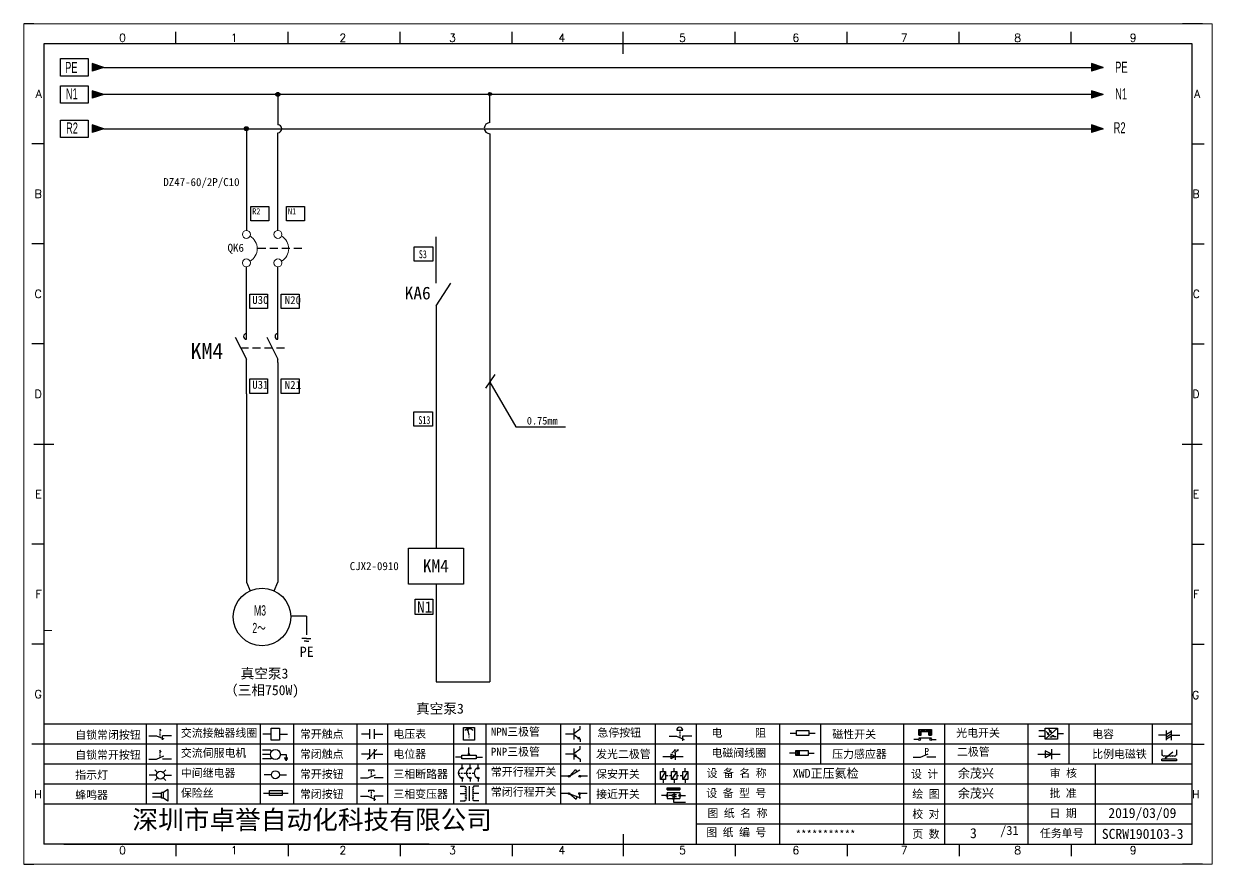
# Model space of a CAD drawing. Header units: millimetres. Extents: x -300 to 54435, y -106 to 60527.
# Drawn here: x 837.3 to 1134.3, y 1904.7 to 2114.7 of the extents above; entities that cross this region are included whole.
import ezdxf
from ezdxf.enums import TextEntityAlignment as Align

# ---------------------------------------------------------------- set-up
doc = ezdxf.new("R2010")
doc.units = ezdxf.units.MM
doc.linetypes.add('ACISOWELD', pattern=[3, 2, -1])
for name, color, linetype in [('AE_BOR', 1, 'Continuous'), ('MISC', 2, 'Continuous'), ('SYMS', 7, 'Continuous')]:
    doc.layers.add(name, color=color, linetype=linetype)
doc.styles.get("Standard").update_dxf_attribs({"font": ''})
doc.styles.add('WD', font='romans.shx', dxfattribs={"width": 0.8, "bigfont": 'gbcbig.shx'})
doc.styles.add('样式 0', font='')
doc.styles.add('样式 2', font='')
doc.styles.add('样式 8', font='arial.ttf', dxfattribs={"width": 0.6, "height": 2.5})
doc.styles.add('汉字', font='')
doc.styles.get('Standard').set_extended_font_data('SimSun')
doc.styles.get('样式 0').set_extended_font_data('KaiTi_GB2312')
doc.styles.get('样式 2').set_extended_font_data('NSimSun')
doc.styles.get('汉字').set_extended_font_data('新宋体')

# ---------------------------------------------------------------- blocks, each defined once
blk = doc.blocks.new('WDDOT')
blk.add_hatch(color=256).paths.add_polyline_path([(0.5, 0, 1), (-0.5, 0, 1)])
blk.add_circle((0, 0), 0.5)
blk = doc.blocks.new('磁性开关')
at = {"linetype": 'ByBlock'}
h = blk.add_hatch(dxfattribs=at)
h.set_pattern_fill('ANSI31', color=256, scale=0.1, style=0)
h.paths.add_polyline_path([(-1910.88, -776.69), (-1910.88, -775.29), (-1907.69, -775.29), (-1907.69, -776.69), (-1908.31, -776.69), (-1908.31, -775.79), (-1910.25, -775.79), (-1910.25, -776.69)])
for p, q in [((-1910.91, -777.81), (-1912.09, -777.81)), ((-1910.88, -776.69), (-1910.88, -775.29)), ((-1910.88, -775.29), (-1907.69, -775.29)), ((-1910.88, -776.69), (-1910.25, -776.69)), ((-1910.88, -777.39), (-1907.69, -777.39)), ((-1910.25, -776.69), (-1910.25, -775.79)), ((-1910.25, -775.79), (-1908.31, -775.79)), ((-1908.31, -776.69), (-1908.31, -775.79)), ((-1908.31, -776.69), (-1907.69, -776.69)), ((-1907.69, -775.29), (-1907.69, -776.69)), ((-1907.66, -777.81), (-1906.48, -777.81))]:
    blk.add_line(p, q, dxfattribs=at)
for centre in [(-1910.68, -777.81), (-1907.88, -777.81)]:
    blk.add_circle(centre, 0.225, dxfattribs=at)
blk = doc.blocks.new('*U4')
at = {"linetype": 'ByBlock'}
for p, q in [((-1909.23, -780.45), (-1909.23, -780.67)), ((-1909.23, -780.45), (-1908.92, -780.84)), ((-1909.23, -780.84), (-1909.23, -781.05)), ((-1911.92, -782.07), (-1910.06, -782.07)), ((-1910.06, -782.07), (-1908.18, -782.88)), ((-1909.23, -781.23), (-1909.23, -781.44)), ((-1909.23, -781.61), (-1909.23, -781.83)), ((-1909.23, -782), (-1909.23, -782.21)), ((-1909.23, -782.38), (-1909.23, -782.43)), ((-1908.52, -783.07), (-1908.52, -782.07)), ((-1906.25, -782.07), (-1908.52, -782.07))]:
    blk.add_line(p, q, dxfattribs=at)
blk = doc.blocks.new('*U6')
at = {"linetype": 'ByBlock'}
for p, q in [((-1911.92, -792.89), (-1910.06, -792.89)), ((-1910.06, -792.89), (-1908.18, -792.08)), ((-1908.88, -791.17), (-1909.23, -790.71)), ((-1909.23, -790.71), (-1909.23, -790.92)), ((-1909.23, -791.09), (-1909.23, -791.31)), ((-1909.23, -791.48), (-1909.23, -791.69)), ((-1909.23, -791.86), (-1909.23, -792.08)), ((-1909.23, -792.25), (-1909.23, -792.47)), ((-1906.25, -792.89), (-1908.52, -792.89))]:
    blk.add_line(p, q, dxfattribs=at)
blk = doc.blocks.new('蜂鸣器')
at = {"linetype": 'ByBlock'}
for p, q in [((-1907.17, -795.53), (-1908.25, -796.26)), ((-1907.17, -795.53), (-1907.17, -798.41)), ((-1908.8, -796.48), (-1911.01, -796.48)), ((-1908.8, -797.46), (-1911.01, -797.46)), ((-1908.25, -796.26), (-1908.8, -796.26)), ((-1908.8, -797.68), (-1908.8, -796.26)), ((-1908.25, -797.68), (-1908.8, -797.68)), ((-1908.25, -797.68), (-1908.25, -796.26)), ((-1907.17, -798.41), (-1908.25, -797.68))]:
    blk.add_line(p, q, dxfattribs=at)
blk = doc.blocks.new('指示灯')
at = {"linetype": 'ByBlock'}
for p, q in [((-1854.25, -776.92), (-1856.06, -776.92)), ((-1854.62, -775.59), (-1853.97, -776.23)), ((-1854.62, -778.25), (-1853.97, -777.61)), ((-1851.9, -775.59), (-1852.54, -776.23)), ((-1851.9, -778.25), (-1852.54, -777.61)), ((-1852.26, -776.92), (-1850.45, -776.92))]:
    blk.add_line(p, q, dxfattribs=at)
blk.add_circle((-1853.26, -776.92), 0.992, dxfattribs=at)
blk = doc.blocks.new('光电开关')
at = {"linetype": 'ByBlock'}
h = blk.add_hatch(dxfattribs=at)
h.set_pattern_fill('ANSI31', color=256, scale=0.01, style=0)
h.set_pattern_definition([(45, (0.172267, 0), (-0.0224506403, 0.0224506403), [])])
h.paths.add_polyline_path([(-1882.44, -776.34), (-1882.5, -775.91), (-1882.68, -776.07)])
h.paths.add_polyline_path([(-1882.86, -776.23), (-1882.44, -776.34), (-1882.68, -776.07)])
h.paths.add_polyline_path([(-1883.05, -776.88), (-1883.11, -776.45), (-1883.29, -776.61)])
h.paths.add_polyline_path([(-1883.47, -776.77), (-1883.05, -776.88), (-1883.29, -776.61)])
for p, q in [((-1884.01, -775.96), (-1885.56, -775.96)), ((-1884.01, -777.39), (-1885.56, -777.39)), ((-1880.91, -775.3), (-1884.01, -778.05)), ((-1883.75, -776.09), (-1883.05, -776.88)), ((-1883.11, -776.45), (-1883.47, -776.77)), ((-1883.05, -776.88), (-1883.47, -776.77)), ((-1883.14, -775.55), (-1882.44, -776.34)), ((-1883.05, -776.88), (-1883.11, -776.45)), ((-1882.5, -775.91), (-1882.86, -776.23)), ((-1882.44, -776.34), (-1882.86, -776.23)), ((-1882.78, -777.47), (-1882.23, -777.47)), ((-1882.44, -776.34), (-1882.5, -775.91)), ((-1882.23, -777.47), (-1882.23, -777.14)), ((-1882.23, -777.14), (-1881.78, -777.14)), ((-1881.78, -777.47), (-1881.78, -777.14)), ((-1881.23, -777.47), (-1881.78, -777.47)), ((-1879.37, -776.67), (-1880.91, -776.67))]:
    blk.add_line(p, q, dxfattribs=at)
blk.add_lwpolyline([(-1884.01, -775.3), (-1880.91, -775.3), (-1880.91, -778.05), (-1884.01, -778.05)], close=True, dxfattribs=at)
blk = doc.blocks.new('交流接触器线圈')
at = {"linetype": 'ByBlock'}
for p, q in [((-1880.82, -781.77), (-1882.87, -781.77)), ((-1878.72, -781.77), (-1876.67, -781.77))]:
    blk.add_line(p, q, dxfattribs=at)
blk.add_lwpolyline([(-1880.82, -780.28), (-1878.72, -780.28), (-1878.72, -783.26), (-1880.82, -783.26)], close=True, dxfattribs=at)
blk = doc.blocks.new('交流伺服电机')
at = {"linetype": 'ByBlock'}
for p, q in [((-1880.97, -785.75), (-1882.94, -785.75)), ((-1880.97, -786.85), (-1882.94, -786.85)), ((-1880.97, -785.75), (-1880.65, -786.03)), ((-1878.49, -786.85), (-1877.07, -786.85)), ((-1877.07, -786.85), (-1877.07, -787.72)), ((-1880.97, -787.94), (-1882.94, -787.94)), ((-1880.97, -787.94), (-1880.65, -787.67)), ((-1877.54, -787.72), (-1876.59, -787.72)), ((-1877.38, -788.01), (-1876.75, -788.01)), ((-1877.23, -788.29), (-1876.9, -788.29))]:
    blk.add_line(p, q, dxfattribs=at)
blk.add_circle((-1879.73, -786.85), 1.24, dxfattribs=at)
blk = doc.blocks.new('中间继电器')
at = {"linetype": 'ByBlock'}
for p, q in [((-1880.72, -791.92), (-1882.54, -791.92)), ((-1878.74, -791.92), (-1876.92, -791.92))]:
    blk.add_line(p, q, dxfattribs=at)
blk.add_circle((-1879.73, -791.92), 0.992, dxfattribs=at)
blk = doc.blocks.new('保险丝')
at = {"linetype": 'ByBlock'}
blk.add_line((-1882.72, -796.49), (-1876.55, -796.49), dxfattribs=at)
blk.add_lwpolyline([(-1881.2, -795.86), (-1878.06, -795.86), (-1878.06, -797.12), (-1881.2, -797.12)], close=True, dxfattribs=at)
blk = doc.blocks.new('常开按钮')
at = {"linetype": 'ByBlock'}
for p, q in [((-1910.06, -787.73), (-1908.18, -786.93)), ((-1909.9, -785.68), (-1908.56, -785.68)), ((-1909.9, -785.68), (-1909.9, -786.07)), ((-1909.23, -785.68), (-1909.23, -785.89)), ((-1909.23, -786.06), (-1909.23, -786.28)), ((-1909.23, -786.45), (-1909.23, -786.67)), ((-1909.23, -786.84), (-1909.23, -787.05)), ((-1908.56, -785.68), (-1908.56, -786.07)), ((-1911.92, -787.73), (-1910.06, -787.73)), ((-1909.23, -787.22), (-1909.23, -787.38)), ((-1906.25, -787.73), (-1908.52, -787.73))]:
    blk.add_line(p, q, dxfattribs=at)
blk = doc.blocks.new('常开触点')
at = {"linetype": 'ByBlock'}
for p, q in [((-1853.82, -782.99), (-1853.82, -780.56)), ((-1852.6, -782.99), (-1852.6, -780.56)), ((-1853.82, -781.77), (-1855.88, -781.77)), ((-1852.6, -781.77), (-1850.55, -781.77))]:
    blk.add_line(p, q, dxfattribs=at)
blk = doc.blocks.new('常闭触点')
at = {"linetype": 'ByBlock'}
for p, q in [((-1853.82, -786.77), (-1855.88, -786.77)), ((-1852.01, -785.66), (-1854.43, -788.1)), ((-1853.82, -787.99), (-1853.82, -785.56)), ((-1852.6, -787.99), (-1852.6, -785.56)), ((-1852.6, -786.77), (-1850.55, -786.77))]:
    blk.add_line(p, q, dxfattribs=at)
blk = doc.blocks.new('常闭按钮')
at = {"linetype": 'ByBlock'}
for p, q in [((-1856.13, -792.28), (-1854.28, -792.28)), ((-1854.28, -792.28), (-1852.4, -793.09)), ((-1854.11, -790.83), (-1852.77, -790.83)), ((-1854.11, -790.83), (-1854.11, -791.22)), ((-1853.44, -790.83), (-1853.44, -791.04)), ((-1853.44, -791.21), (-1853.44, -791.43)), ((-1853.44, -791.6), (-1853.44, -791.82)), ((-1853.44, -791.99), (-1853.44, -792.2)), ((-1853.44, -792.37), (-1853.44, -792.53)), ((-1852.77, -790.83), (-1852.77, -791.22)), ((-1850.47, -792.28), (-1852.73, -792.28)), ((-1852.73, -792.28), (-1852.73, -793.43))]:
    blk.add_line(p, q, dxfattribs=at)
blk = doc.blocks.new('电磁阀线圈')
at = {"linetype": 'ByBlock'}
for p, q in [((-1854.61, -795.92), (-1853.75, -797.16)), ((-1853.75, -795.92), (-1854.61, -797.16)), ((-1853.75, -795.92), (-1853.75, -797.16)), ((-1854.61, -796.54), (-1856.17, -796.54)), ((-1851.53, -796.54), (-1849.97, -796.54))]:
    blk.add_line(p, q, dxfattribs=at)
blk.add_lwpolyline([(-1854.61, -795.92), (-1851.53, -795.92), (-1851.53, -797.16), (-1854.61, -797.16)], close=True, dxfattribs=at)
blk = doc.blocks.new('电压表')
at = {"linetype": 'ByBlock'}
for p, q in [((-1814.84, -780.75), (-1814.91, -781.13)), ((-1814.6, -781.05), (-1814.91, -781.13)), ((-1814.84, -780.75), (-1814.46, -782.26)), ((-1814.84, -780.75), (-1814.6, -781.05))]:
    blk.add_line(p, q, dxfattribs=at)
blk.add_lwpolyline([(-1815.84, -780.34), (-1813.07, -780.34), (-1813.07, -783.49), (-1815.84, -783.49)], close=True, dxfattribs=at)
blk.add_arc((-1814.46, -782.26), 1.56, 46.8313, 133.1687, dxfattribs=at)
at = {"linetype": 'ByBlock', "insert": (-1814.7, -782.39), "char_height": 0.75, "width": 0.6768, "attachment_point": 1}
blk.add_mtext('V', dxfattribs=at)
blk = doc.blocks.new('电位器')
at = {"linetype": 'ByBlock'}
for p, q in [((-1814.45, -787.3), (-1814.62, -786.96)), ((-1814.62, -786.96), (-1814.27, -786.96)), ((-1814.45, -787.3), (-1814.45, -785.39)), ((-1814.45, -787.3), (-1814.27, -786.96)), ((-1816.21, -787.75), (-1817.79, -787.75)), ((-1812.68, -787.75), (-1811.1, -787.75))]:
    blk.add_line(p, q, dxfattribs=at)
blk.add_lwpolyline([(-1816.21, -787.3), (-1812.68, -787.3), (-1812.68, -788.2), (-1816.21, -788.2)], close=True, dxfattribs=at)
blk = doc.blocks.new('三相断路器')
at = {"linetype": 'ByBlock'}
for p, q in [((-1816.17, -790.33), (-1816.17, -789.7)), ((-1814.17, -790.33), (-1814.17, -789.7)), ((-1812.18, -790.33), (-1812.18, -789.7)), ((-1817.14, -791.74), (-1816.72, -791.74)), ((-1816.45, -791.74), (-1816.03, -791.74)), ((-1815.76, -791.74), (-1815.34, -791.74)), ((-1815.07, -791.74), (-1814.65, -791.74)), ((-1814.38, -791.74), (-1813.96, -791.74)), ((-1813.69, -791.74), (-1813.27, -791.74)), ((-1816.17, -793.19), (-1816.17, -793.83)), ((-1814.17, -793.19), (-1814.17, -793.83)), ((-1812.18, -793.19), (-1812.18, -793.83))]:
    blk.add_line(p, q, dxfattribs=at)
for centre in [(-1816.17, -790.55), (-1816.17, -792.98), (-1814.17, -790.55), (-1814.17, -792.98), (-1812.18, -790.55), (-1812.18, -792.98)]:
    blk.add_circle(centre, 0.219, dxfattribs=at)
for centre in [(-1815.81, -791.74), (-1813.82, -791.74), (-1811.83, -791.74)]:
    blk.add_arc(centre, 1.32, 115.5791, 244.4209, dxfattribs=at)
blk = doc.blocks.new('三相变压器')
at = {"linetype": 'ByBlock'}
for p, q in [((-1816.69, -795.03), (-1815.37, -795.03)), ((-1815.37, -795.03), (-1815.37, -795.24)), ((-1814.34, -798.7), (-1814.34, -795.04)), ((-1812, -795.03), (-1813.32, -795.03)), ((-1813.32, -795.03), (-1813.32, -795.24)), ((-1816.69, -796.87), (-1815.37, -796.87)), ((-1816.69, -798.71), (-1815.37, -798.71)), ((-1815.37, -798.71), (-1815.37, -798.5)), ((-1812, -796.87), (-1813.32, -796.87)), ((-1813.32, -798.71), (-1813.32, -798.5)), ((-1812, -798.71), (-1813.32, -798.71))]:
    blk.add_line(p, q, dxfattribs=at)
for centre, start, end in [((-1815.37, -795.51), 270, 90), ((-1815.37, -796.06), 270, 90), ((-1813.32, -795.51), 90, 270), ((-1813.32, -796.06), 90, 270), ((-1815.37, -796.6), 270, 90), ((-1815.37, -797.14), 270, 90), ((-1815.37, -797.68), 270, 90), ((-1815.37, -798.23), 270, 90), ((-1813.32, -796.6), 90, 270), ((-1813.32, -797.14), 90, 270), ((-1813.32, -797.68), 90, 270), ((-1813.32, -798.23), 90, 270)]:
    blk.add_arc(centre, 0.271, start, end, dxfattribs=at)
blk = doc.blocks.new('压力感应器')
at = {"linetype": 'ByBlock'}
for p, q in [((-1817.44, -777.73), (-1815.59, -777.73)), ((-1815.59, -777.73), (-1813.71, -776.93)), ((-1811.78, -777.73), (-1814.05, -777.73))]:
    blk.add_line(p, q, dxfattribs=at)
at = {"linetype": 'ByBlock', "insert": (-1814.65, -775.48), "char_height": 1.68, "width": 1.2242, "attachment_point": 1}
blk.add_mtext('{\\fNSimSun|b0|i0|c134|p49;P}', dxfattribs=at)
blk = doc.blocks.new('二极管')
at = {"linetype": 'ByBlock'}
for p, q in [((-1787.52, -776.77), (-1781.92, -776.77)), ((-1783.97, -776.77), (-1785.69, -775.9)), ((-1785.69, -775.9), (-1785.69, -777.65)), ((-1783.97, -776.77), (-1785.69, -777.65)), ((-1783.97, -777.99), (-1783.97, -775.56))]:
    blk.add_line(p, q, dxfattribs=at)
blk = doc.blocks.new('NPN三极管')
at = {"linetype": 'ByBlock'}
for p, q in [((-1785.73, -780.61), (-1785.73, -783.32)), ((-1785.73, -781.82), (-1784.15, -780.66)), ((-1784.15, -780.66), (-1784.15, -779.98)), ((-1785.73, -781.97), (-1787.81, -781.97)), ((-1785.73, -782.11), (-1784.15, -783.27)), ((-1784.41, -782.73), (-1784.74, -783.18)), ((-1784.15, -783.27), (-1784.74, -783.18)), ((-1784.15, -783.27), (-1784.41, -782.73)), ((-1784.15, -783.27), (-1784.15, -783.96))]:
    blk.add_line(p, q, dxfattribs=at)
blk = doc.blocks.new('PNP三极管')
at = {"linetype": 'ByBlock'}
for p, q in [((-1784.9, -786.74), (-1786.98, -786.74)), ((-1784.9, -785.38), (-1784.9, -788.09)), ((-1784.9, -786.59), (-1783.32, -785.43)), ((-1784.9, -786.88), (-1783.32, -788.04)), ((-1784.9, -786.88), (-1784.31, -786.97)), ((-1784.9, -786.88), (-1784.64, -787.42)), ((-1784.31, -786.97), (-1784.64, -787.42)), ((-1783.32, -785.43), (-1783.32, -784.75)), ((-1783.32, -788.04), (-1783.32, -788.73))]:
    blk.add_line(p, q, dxfattribs=at)
blk = doc.blocks.new('常开行程开关')
at = {"linetype": 'ByBlock'}
for p, q in [((-1786.29, -792.3), (-1788.01, -792.3)), ((-1785.89, -792.17), (-1784.52, -790.62)), ((-1785.89, -792.17), (-1783.43, -790.72)), ((-1784.52, -790.62), (-1784.19, -791.17)), ((-1781.48, -792.3), (-1783.21, -792.3))]:
    blk.add_line(p, q, dxfattribs=at)
for centre in [(-1786.07, -792.3), (-1783.42, -792.3)]:
    blk.add_circle(centre, 0.219, dxfattribs=at)
blk = doc.blocks.new('常闭行程开关')
at = {"linetype": 'ByBlock'}
for p, q in [((-1786.34, -796.62), (-1788.07, -796.62)), ((-1785.93, -796.72), (-1783.25, -797.7)), ((-1785.93, -796.72), (-1784.3, -798)), ((-1784.3, -798), (-1784.08, -797.4)), ((-1783.48, -796.84), (-1783.48, -797.85)), ((-1781.54, -796.62), (-1783.26, -796.62))]:
    blk.add_line(p, q, dxfattribs=at)
for centre in [(-1786.12, -796.62), (-1783.48, -796.62)]:
    blk.add_circle(centre, 0.219, dxfattribs=at)
blk = doc.blocks.new('电容')
at = {"linetype": 'ByBlock'}
for p, q in [((-1756.08, -782.99), (-1756.08, -780.56)), ((-1754.86, -780.79), (-1756.08, -781.55)), ((-1754.86, -782.99), (-1754.86, -780.56)), ((-1756.08, -781.77), (-1758.13, -781.77)), ((-1754.86, -781.44), (-1756.08, -782.2)), ((-1754.86, -781.99), (-1756.08, -782.75)), ((-1754.86, -781.77), (-1752.81, -781.77))]:
    blk.add_line(p, q, dxfattribs=at)
blk = doc.blocks.new('发光二极管')
at = {"linetype": 'ByBlock'}
for p, q in [((-1758.01, -786.77), (-1752.89, -786.77)), ((-1754.84, -786.77), (-1756.04, -786.16)), ((-1756.04, -786.16), (-1756.04, -787.39)), ((-1754.84, -786.77), (-1756.04, -787.39)), ((-1755.78, -785.92), (-1754.89, -785.14)), ((-1754.89, -785.14), (-1755.2, -785.22)), ((-1755.2, -785.22), (-1755.01, -785.43)), ((-1755.08, -785.92), (-1754.18, -785.14)), ((-1754.89, -785.14), (-1755.01, -785.43)), ((-1754.84, -787.63), (-1754.84, -785.92)), ((-1754.18, -785.14), (-1754.49, -785.22)), ((-1754.49, -785.22), (-1754.31, -785.43)), ((-1754.18, -785.14), (-1754.31, -785.43))]:
    blk.add_line(p, q, dxfattribs=at)
blk = doc.blocks.new('比例电磁阀')
at = {"linetype": 'ByBlock'}
for p, q in [((-1757.26, -775.38), (-1757.26, -776.71)), ((-1757.26, -776.71), (-1757.05, -776.71)), ((-1753.6, -777.73), (-1757.25, -777.73)), ((-1757.25, -778.13), (-1757.25, -777.73)), ((-1753.6, -778.13), (-1757.25, -778.13)), ((-1754.5, -775.98), (-1756.35, -777.44)), ((-1756.35, -777.44), (-1756.25, -777.25)), ((-1756.35, -777.44), (-1756.15, -777.38)), ((-1756.15, -777.38), (-1756.25, -777.25)), ((-1753.58, -776.71), (-1753.8, -776.71)), ((-1753.6, -777.73), (-1753.6, -778.13)), ((-1753.58, -775.38), (-1753.58, -776.71))]:
    blk.add_line(p, q, dxfattribs=at)
for centre in [(-1756.78, -776.71), (-1756.24, -776.71), (-1755.7, -776.71), (-1755.15, -776.71), (-1754.61, -776.71), (-1754.07, -776.71)]:
    blk.add_arc(centre, 0.271, 180, 0, dxfattribs=at)
blk = doc.blocks.new('保安开关')
at = {"linetype": 'ByBlock'}
for p, q in [((-1757.96, -790.79), (-1757.96, -789.97)), ((-1755.17, -790.79), (-1755.17, -789.97)), ((-1752.39, -790.79), (-1752.39, -789.97)), ((-1757.33, -790.79), (-1758.6, -792.81)), ((-1757.96, -792.81), (-1757.96, -793.62)), ((-1757.33, -791.8), (-1756.72, -791.8)), ((-1756.35, -791.8), (-1755.89, -791.8)), ((-1754.54, -790.79), (-1755.81, -792.81)), ((-1755.17, -792.81), (-1755.17, -793.62)), ((-1754.52, -791.8), (-1754.06, -791.8)), ((-1753.69, -791.8), (-1753.08, -791.8)), ((-1751.75, -790.79), (-1753.02, -792.81)), ((-1752.39, -792.81), (-1752.39, -793.62))]:
    blk.add_line(p, q, dxfattribs=at)
for points in [[(-1758.6, -790.79), (-1757.33, -790.79), (-1757.33, -792.81), (-1758.6, -792.81)], [(-1755.81, -790.79), (-1754.54, -790.79), (-1754.54, -792.81), (-1755.81, -792.81)], [(-1753.02, -790.79), (-1751.75, -790.79), (-1751.75, -792.81), (-1753.02, -792.81)]]:
    blk.add_lwpolyline(points, close=True, dxfattribs=at)
blk = doc.blocks.new('接近开关')
at = {"linetype": 'ByBlock'}
h = blk.add_hatch(dxfattribs=at)
h.set_pattern_fill('ANSI31', color=256, scale=0.01, style=0)
h.set_pattern_definition([(45, (-89.131516, -30.795668), (-0.0224506403, 0.0224506403), [])])
h.paths.add_polyline_path([(-1516.96, -1123.35), (-1516.96, -1122.85), (-1513.76, -1122.85), (-1513.76, -1123.35)])
for p, q in [((-1517.18, -1124.71), (-1518.36, -1124.71)), ((-1516.96, -1123.35), (-1516.96, -1122.85)), ((-1516.96, -1122.85), (-1513.76, -1122.85)), ((-1516.96, -1123.35), (-1513.76, -1123.35)), ((-1516.96, -1123.95), (-1513.76, -1123.95)), ((-1516.96, -1123.95), (-1516.96, -1125.47)), ((-1516.96, -1125.47), (-1513.76, -1125.47)), ((-1515.91, -1124.71), (-1516.45, -1124.71)), ((-1515.11, -1124.31), (-1515.91, -1124.71)), ((-1515.11, -1125.11), (-1515.91, -1124.71)), ((-1515.33, -1124.53), (-1515.17, -1124.53)), ((-1515.33, -1124.88), (-1515.17, -1124.88)), ((-1515.25, -1124.45), (-1515.25, -1124.61)), ((-1515.11, -1124.31), (-1515.11, -1125.11)), ((-1515.11, -1124.48), (-1514.58, -1124.48)), ((-1515.11, -1124.94), (-1514.58, -1124.94)), ((-1513.76, -1122.85), (-1513.76, -1123.35)), ((-1513.76, -1123.95), (-1513.76, -1125.47)), ((-1513.54, -1124.71), (-1512.36, -1124.71)), ((-1515.36, -1125.69), (-1515.36, -1126.36)), ((-1515.36, -1126.36), (-1512.36, -1126.36))]:
    blk.add_line(p, q, dxfattribs=at)
for centre in [(-1516.96, -1124.71), (-1515.36, -1125.47), (-1513.76, -1124.71)]:
    blk.add_circle(centre, 0.225, dxfattribs=at)
blk = doc.blocks.new('电阻')
at = {"linetype": 'ByBlock'}
for p, q in [((-3.09, 0), (-1.57, 0)), ((1.57, 0), (3.09, 0))]:
    blk.add_line(p, q, dxfattribs=at)
blk.add_lwpolyline([(-1.57, 0.63), (1.57, 0.63), (1.57, -0.63), (-1.57, -0.63)], close=True, dxfattribs=at)
blk = doc.blocks.new('急停按钮')
at = {"linetype": 'ByBlock'}
for p, q in [((-1.86, 0), (0, 0)), ((0, 0), (1.88, -0.81)), ((0.06, 1.45), (1.61, 1.45)), ((0.83, 1.45), (0.83, 1.24)), ((0.83, 1.07), (0.83, 0.85)), ((0.83, 0.68), (0.83, 0.47)), ((0.83, 0.29), (0.83, 0.08)), ((3.81, 0), (1.54, 0)), ((1.54, 0), (1.54, -1.15)), ((0.83, -0.09), (0.83, -0.24))]:
    blk.add_line(p, q, dxfattribs=at)
blk.add_arc((0.83, 1.45), 0.774, 0, 180)

msp = doc.modelspace()

# ---------------------------------------------------------------- hatches: boundary and pattern name
for points in [[(857.318, 2097.017), (854.4, 2097.953), (854.4, 2096.082)], [(954.201, 2097.148, 1), (953.414, 2097.148, 1)], [(1107.06, 2097.021), (1104.142, 2097.957), (1104.142, 2096.086)], [(857.318, 2088.452), (854.4, 2089.387), (854.4, 2087.516)], [(1107.06, 2088.456), (1104.142, 2089.391), (1104.142, 2087.52)]]:
    msp.add_hatch(color=7).paths.add_polyline_path(points)
at = {"lineweight": -2}
h = msp.add_hatch(color=7, dxfattribs=at)
edge = h.paths.add_edge_path()
edge.add_arc((900.8, 2097.021), 0.5, 0, 360)
h = msp.add_hatch(color=7, dxfattribs=at)
edge = h.paths.add_edge_path()
edge.add_arc((892.945, 2088.456), 0.5, 0, 360)
at = {"layer": 'MISC'}
for points in [[(857.318, 2103.782), (854.4, 2104.717), (854.4, 2102.847)], [(1107.06, 2103.786), (1104.142, 2104.721), (1104.142, 2102.851)]]:
    msp.add_hatch(color=7, dxfattribs=at).paths.add_polyline_path(points)

# ---------------------------------------------------------------- linework, layer by layer
at = {"color": 7}
for p, q in [((1129.312, 2109.676), (842.312, 2109.676)), ((842.312, 2109.676), (842.312, 1909.676)), ((1129.312, 1909.676), (1129.312, 2109.676)), ((857.318, 2097.017), (854.4, 2097.953)), ((854.4, 2097.953), (854.4, 2096.082)), ((857.318, 2097.017), (854.4, 2096.082)), ((1107.06, 2097.021), (857.318, 2097.017)), ((953.791, 2089.981), (953.791, 2097.148)), ((1107.06, 2097.021), (1104.142, 2097.957)), ((1104.142, 2097.957), (1104.142, 2096.086)), ((1107.06, 2097.021), (1104.142, 2096.086)), ((857.318, 2088.452), (854.4, 2089.387)), ((854.4, 2089.387), (854.4, 2087.516)), ((857.318, 2088.452), (854.4, 2087.516)), ((857.318, 2088.452), (1107.06, 2088.456)), ((892.945, 2088.456), (892.943, 2076.293)), ((1107.06, 2088.456), (1104.142, 2089.391)), ((1104.142, 2089.391), (1104.142, 2087.52)), ((1107.06, 2088.456), (1104.142, 2087.52)), ((940.353, 2044.181), (944.008, 2049.853)), ((890.159, 2036.392), (892.937, 2030.883)), ((898.034, 2036.392), (900.812, 2030.883)), ((953.791, 2025.147), (960.303, 2013.959)), ((960.303, 2013.959), (972.65, 2013.959)), ((940.353, 1974.676), (940.353, 1950.255)), ((907.945, 1966.675), (904.039, 1966.675)), ((907.945, 1966.675), (907.945, 1961.976)), ((907.945, 1961.103), (906.819, 1961.103)), ((907.945, 1960.409), (907.371, 1960.409)), ((907.945, 1961.103), (909.071, 1961.103)), ((907.945, 1960.409), (908.519, 1960.409)), ((940.353, 1950.255), (953.791, 1950.27)), ((847.342, 1909.676), (1126.842, 1909.676)), ((968.109, 1909.676), (1028.059, 1909.676)), ((1028.059, 1909.676), (1096.844, 1909.676))]:
    msp.add_line(p, q, dxfattribs=at)
at = {"color": 7, "linetype": 'ByBlock', "lineweight": -2}
msp.add_line((900.8, 2097.021), (900.8, 2089.456), dxfattribs=at)
for p, q in [((900.8, 2063.048), (900.8, 2087.456)), ((953.791, 2087.193), (953.791, 1950.27)), ((892.943, 2076.293), (892.943, 2063.048)), ((940.353, 2034.636), (940.353, 1983.676)), ((892.937, 2022.186), (892.937, 1975.139)), ((900.812, 2018.853), (900.812, 1975.139)), ((892.937, 1975.139), (893.899, 1973.013)), ((899.851, 1973.013), (900.812, 1975.139))]:
    msp.add_line(p, q)
at = {"color": 7, "ltscale": 2}
for p, q in [((940.353, 2049.853), (940.353, 2061.479)), ((892.937, 2035.853), (892.937, 2053.952)), ((900.812, 2035.853), (900.812, 2053.952)), ((940.353, 2044.181), (940.353, 2034.636)), ((892.937, 2030.373), (892.937, 2030.883)), ((892.937, 2022.186), (892.937, 2030.373)), ((900.812, 2030.373), (900.812, 2030.884)), ((900.812, 2030.054), (900.812, 2030.373)), ((900.812, 2030.061), (900.812, 2018.853)), ((1129.312, 1909.676), (1129.312, 1931.123)), ((938.647, 1909.676), (842.312, 1909.676)), ((1096.844, 1909.676), (1126.842, 1909.676)), ((1096.844, 1909.676), (1129.312, 1909.676))]:
    msp.add_line(p, q, dxfattribs=at)
at = {"color": 7, "linetype": 'ACISOWELD'}
for p, q in [((906.778, 2058.494), (895.64, 2058.494)), ((902.47, 2033.637), (891.548, 2033.637))]:
    msp.add_line(p, q, dxfattribs=at)
at = {"color": 7, "lineweight": -2}
for p, q in [((952.744, 2023.61), (955.105, 2027.078)), ((867.891, 1939.676), (867.891, 1919.676)), ((875.568, 1939.676), (875.568, 1919.676)), ((896.358, 1939.676), (896.358, 1919.676)), ((904.711, 1939.676), (904.711, 1919.676)), ((920.566, 1939.676), (920.566, 1919.676)), ((928.215, 1939.676), (928.215, 1919.676)), ((944.707, 1939.676), (944.707, 1919.676)), ((952.809, 1939.676), (952.809, 1919.676)), ((971.428, 1939.676), (971.428, 1919.676)), ((978.787, 1939.676), (978.787, 1919.676)), ((995.098, 1939.676), (995.098, 1919.676)), ((1005.336, 1939.676), (1005.336, 1909.761)), ((1026.146, 1939.676), (1026.146, 1929.676)), ((1036.384, 1939.676), (1036.384, 1929.676)), ((1057.194, 1939.676), (1057.194, 1929.676)), ((1067.432, 1939.676), (1067.432, 1929.676)), ((1088.242, 1939.676), (1088.242, 1929.676)), ((1098.48, 1939.676), (1098.48, 1929.676)), ((1119.29, 1939.676), (1119.29, 1929.676)), ((1026.146, 1929.676), (1026.146, 1909.761)), ((1057.194, 1929.676), (1057.194, 1909.676)), ((1067.432, 1929.676), (1067.432, 1909.676)), ((1088.242, 1929.676), (1088.242, 1909.676)), ((1105.095, 1929.676), (1105.095, 1909.676))]:
    msp.add_line(p, q, dxfattribs=at)
at = {"color": 7, "lineweight": 9, "ltscale": 0.1}
for p, q in [((842.312, 1963.105), (844.312, 1963.105)), ((938.647, 1909.676), (968.109, 1909.676)), ((966.751, 1909.676), (966.751, 1909.676)), ((966.751, 1909.676), (966.751, 1909.676)), ((966.751, 1909.676), (966.751, 1909.676)), ((966.751, 1909.676), (966.751, 1909.676))]:
    msp.add_line(p, q, dxfattribs=at)
at = {"color": 7, "linetype": 'ByBlock'}
for p, q in [((1129.312, 1939.676), (842.312, 1939.676)), ((1129.312, 1934.676), (842.312, 1934.676)), ((1129.312, 1929.676), (842.312, 1929.676)), ((1129.312, 1924.676), (842.312, 1924.676)), ((1129.312, 1919.676), (842.312, 1919.676)), ((1129.312, 1914.676), (1005.336, 1914.676))]:
    msp.add_line(p, q, dxfattribs=at)
at = {"color": 7, "lineweight": -3}
for points in [[(846.452, 2105.962), (853.393, 2105.962), (853.393, 2101.61), (846.452, 2101.61)], [(846.452, 2099.194), (853.393, 2099.194), (853.393, 2094.841), (846.452, 2094.841)], [(846.452, 2090.628), (853.393, 2090.628), (853.393, 2086.275), (846.452, 2086.275)]]:
    msp.add_lwpolyline(points, close=True, dxfattribs=at)
at = {"color": 7, "ltscale": 2}
for points in [[(894.061, 2069.024), (898.522, 2069.024), (898.522, 2065.428), (894.061, 2065.428)], [(902.988, 2069.024), (907.449, 2069.024), (907.449, 2065.428), (902.988, 2065.428)], [(934.877, 2058.908), (939.553, 2058.908), (939.553, 2055.336), (934.877, 2055.336)], [(893.798, 2047.116), (898.259, 2047.116), (898.259, 2043.52), (893.798, 2043.52)], [(901.664, 2047.116), (906.124, 2047.116), (906.124, 2043.52), (901.664, 2043.52)], [(893.798, 2025.921), (898.259, 2025.921), (898.259, 2022.326), (893.798, 2022.326)], [(901.664, 2025.921), (906.124, 2025.921), (906.124, 2022.326), (901.664, 2022.326)], [(934.78, 2017.696), (939.455, 2017.696), (939.455, 2014.124), (934.78, 2014.124)], [(935.089, 1970.941), (939.553, 1970.941), (939.553, 1967.055), (935.089, 1967.055)]]:
    msp.add_lwpolyline(points, close=True, dxfattribs=at)
at = {"color": 7}
msp.add_lwpolyline([(933.487, 1983.676), (947.218, 1983.676), (947.218, 1974.676), (933.487, 1974.676)], close=True, dxfattribs=at)
at = {"color": 7, "lineweight": -2}
for centre in [(900.8, 2097.021), (892.945, 2088.452)]:
    msp.add_circle(centre, 0.5, dxfattribs=at)
at = {"color": 7}
for centre, radius in [((953.807, 2097.148), 0.393), ((896.859, 1966.468), 7.183)]:
    msp.add_circle(centre, radius, dxfattribs=at)
at = {"color": 7, "lineweight": 0}
for centre in [(892.943, 2062.048), (900.818, 2062.048), (892.943, 2054.939), (900.818, 2054.939)]:
    msp.add_circle(centre, 1, dxfattribs=at)
at = {"color": 7, "lineweight": -2}
msp.add_arc((900.8, 2088.456), 1, 270, 90, dxfattribs=at)
at = {"color": 7, "ltscale": 2}
msp.add_arc((953.791, 2088.587), 1.394, 90, 270, dxfattribs=at)
at = {"color": 7, "lineweight": 0}
for centre in [(891.95, 2058.494), (899.825, 2058.494)]:
    msp.add_arc(centre, 3.691, 301.18201, 58.81799, dxfattribs=at)
at = {"color": 7}
for centre in [(892.938, 2036.556), (900.813, 2036.556)]:
    msp.add_arc(centre, 0.703, 90, 270, dxfattribs=at)
at = {"layer": 'AE_BOR', "color": 7, "lineweight": 30}
for p, q in [((839.842, 2114.676), (837.309, 2114.676)), ((1131.842, 2114.676), (1126.842, 2114.676)), ((987.092, 2107.176), (987.092, 2112.176)), ((839.812, 2009.676), (844.812, 2009.676)), ((1126.812, 2009.676), (1131.812, 2009.676)), ((987.092, 1912.176), (987.092, 1907.176)), ((987.092, 1909.676), (987.092, 1907.176)), ((837.309, 1904.676), (839.842, 1904.676)), ((1131.842, 1904.676), (1126.842, 1904.676))]:
    msp.add_line(p, q, dxfattribs=at)
at = {"layer": 'AE_BOR', "color": 7, "lineweight": 15}
for p, q in [((837.309, 2114.676), (1134.309, 2114.676)), ((837.309, 1904.676), (837.309, 2114.676)), ((1134.309, 2114.676), (1134.309, 1904.676)), ((1134.309, 1904.676), (837.309, 1904.676))]:
    msp.add_line(p, q, dxfattribs=at)
at = {"layer": 'AE_BOR', "color": 7}
for p, q in [((875.342, 2109.676), (875.342, 2112.676)), ((903.342, 2109.676), (903.342, 2112.676)), ((931.342, 2109.676), (931.342, 2112.676)), ((959.342, 2109.676), (959.342, 2112.676)), ((987.092, 2109.676), (987.092, 2112.676)), ((1015.092, 2109.676), (1015.092, 2112.676)), ((1043.092, 2109.676), (1043.092, 2112.676)), ((1071.092, 2109.676), (1071.092, 2112.676)), ((1099.092, 2109.676), (1099.092, 2112.676)), ((842.312, 2084.676), (839.312, 2084.676)), ((1129.312, 2084.676), (1132.312, 2084.676)), ((842.312, 2059.676), (839.312, 2059.676)), ((1129.312, 2059.676), (1132.312, 2059.676)), ((842.312, 2034.676), (839.312, 2034.676)), ((1129.312, 2034.676), (1132.312, 2034.676)), ((842.312, 1984.676), (839.312, 1984.676)), ((1129.312, 1984.676), (1132.312, 1984.676)), ((842.312, 1959.676), (839.312, 1959.676)), ((1129.312, 1959.676), (1132.312, 1959.676)), ((842.312, 1934.676), (839.312, 1934.676)), ((1129.312, 1934.676), (1132.312, 1934.676)), ((875.342, 1909.676), (875.342, 1906.676)), ((903.342, 1909.676), (903.342, 1906.676)), ((931.342, 1909.676), (931.342, 1906.676)), ((959.342, 1909.676), (959.342, 1906.676)), ((987.092, 1909.676), (987.092, 1906.676)), ((1015.092, 1909.676), (1015.092, 1906.676)), ((1043.092, 1909.676), (1043.092, 1906.676)), ((1071.092, 1909.676), (1071.092, 1906.676)), ((1099.092, 1909.676), (1099.092, 1906.676))]:
    msp.add_line(p, q, dxfattribs=at)
at = {"layer": 'MISC', "color": 7}
for p, q in [((857.318, 2103.782), (854.4, 2104.717)), ((854.4, 2104.717), (854.4, 2102.847)), ((857.318, 2103.782), (854.4, 2102.847)), ((857.318, 2103.782), (1107.06, 2103.786)), ((1107.06, 2103.786), (1104.142, 2104.721)), ((1104.142, 2104.721), (1104.142, 2102.851)), ((1107.06, 2103.786), (1104.142, 2102.851))]:
    msp.add_line(p, q, dxfattribs=at)

# ---------------------------------------------------------------- block references
at = {"color": 7, "linetype": 'ByBlock'}
for name, p in [('*U4', (2780.5, 2718.853)), ('交流接触器线圈', (2779.925, 2718.945)), ('常开触点', (2777.579, 2718.974)), ('电压表', (2763.018, 2719.192)), ('NPN三极管', (2760.506, 2719.179)), ('磁性开关', (2971.838, 2713.636)), ('光电开关', (2976.533, 2713.945)), ('电容', (2879, 2718.657)), ('电位器', (2763.018, 2719.192)), ('PNP三极管', (2759.681, 2718.95)), ('压力感应器', (2877.032, 2709.192)), ('*U6', (2780.5, 2723.853)), ('交流伺服电机', (2779.925, 2718.945)), ('常闭触点', (2777.579, 2718.974)), ('发光二极管', (2755.024, 2718.369)), ('电磁阀线圈', (2884.834, 2728.974)), ('二极管', (2878.221, 2708.95)), ('比例电磁阀', (2879, 2708.657)), ('指示灯', (2724.715, 2703.853)), ('中间继电器', (2779.925, 2718.945)), ('常开按钮', (2833.365, 2713.974)), ('三相断路器', (2763.018, 2719.192)), ('常开行程开关', (2759.681, 2718.95)), ('保安开关', (2755.024, 2718.657)), ('蜂鸣器', (2780.5, 2718.853)), ('保险丝', (2779.925, 2718.945)), ('常闭按钮', (2777.579, 2713.974)), ('三相变压器', (2763.018, 2719.192)), ('常闭行程开关', (2759.681, 2718.95)), ('接近开关', (2515.025, 3046.574))]:
    msp.add_blockref(name, p, dxfattribs=at)
at = {"color": 7}
for name, p in [('急停按钮', (1000.424, 1936.692)), ('电阻', (1031.965, 1937.453))]:
    msp.add_blockref(name, p, dxfattribs=at)
at = {"layer": 'SYMS', "color": 7, "lineweight": -3, "xscale": 0.5, "yscale": 0.5, "zscale": 0.5}
msp.add_blockref('WDDOT', (953.807, 2097.148), dxfattribs=at)
msp.add_blockref('WDDOT', (953.807, 2097.148), dxfattribs=at)

# ---------------------------------------------------------------- texts
at = {"color": 7, "style": '汉字'}
msp.add_text('QK6', height=2, dxfattribs=at).set_placement((890.284, 2058.704), align=Align.MIDDLE_CENTER)
at = {"color": 7}
msp.add_text('0.75mm', height=1.89, dxfattribs=at).set_placement((963.023, 2014.546))
msp.add_text('3', height=2.5).set_placement((1073.776, 1911.188))
at = {"color": 7, "attachment_point": 1}
for s, insert, char_height, width, style in [('N1', (847.817, 2098.572), 2.772, 4.96666, '样式 8'), ('N1', (1110.055, 2098.554), 2.772, 4.96666, '样式 8'), ('R2', (847.88, 2090.009), 2.772, 4.96666, '样式 8'), ('R2', (1109.68, 2090.078), 2.772, 15.27425, '样式 8'), ('KA6', (932.501, 2048.993), 3.185, 7.10735, '样式 0'), ('\\pi0.3935;KM4', (936.634, 1980.819), 3.185, 7.31625, '样式 2'), ('M3', (894.859, 1969.384), 2.56, 8.7428, '样式 8'), ('2{\\fSimSun|b0|i0|c134|p2;～}', (894.444, 1964.974), 2.56, 9.87863, '样式 8')]:
    msp.add_mtext(s, dxfattribs=dict(at, insert=insert, char_height=char_height, width=width, style=style))
at = {"color": 7, "lineweight": -2}
for s, insert, char_height, width, attachment_point in [('{PE}', (906.295, 1959.026), 2.5415, 5.69717, 1), ('深圳市卓誉自动化科技有限公司', (864.445, 1918.148), 4.70644, 96.11383, 1), ('{\\C256;***********}', (1037.67, 1912.176), 2, 31.04816, 5)]:
    msp.add_mtext(s, dxfattribs=dict(at, insert=insert, char_height=char_height, width=width, attachment_point=attachment_point))
at = {"insert": (885.127, 1953.589), "char_height": 2.5, "width": 23.05006, "attachment_point": 1}
msp.add_mtext('\\pi6.372;真空泵3\\P\\pi2.254;（三相750W)', dxfattribs=at)
at = {"color": 7, "attachment_point": 1}
for s, insert, char_height, width in [('真空泵3', (935.345, 1944.802), 2.5, 47.49761), ('{\\fKaiTi_GB2312|b0|i0|c134|p49;XWD\\fNSimSun|b0|i0|c134|p49;正}压氦检', (1029.456, 1928.475), 2.2, 26.57668), ('余茂兴', (1070.742, 1928.475), 2.2, 15.31746), ('余茂兴', (1070.742, 1923.475), 2.2, 15.31746)]:
    msp.add_mtext(s, dxfattribs=dict(at, insert=insert, char_height=char_height, width=width))
at = {"color": 7, "char_height": 2, "attachment_point": 1, "style": '汉字'}
for s, insert in [('{\\fKaiTi_GB2312|b0|i0|c134|p49;自锁常闭按钮}', (850.168, 1937.991)), ('{\\fKaiTi_GB2312|b0|i0|c134|p49;交流接触器线圈}', (876.562, 1938.485)), ('{\\fKaiTi_GB2312|b0|i0|c134|p49;常开触点}', (906.316, 1938.198)), ('{\\fKaiTi_GB2312|b0|i0|c134|p49;电压表}', (929.676, 1938.207)), ('{\\fKaiTi_GB2312|b0|i0|c134|p49;NPN三极管}', (954.042, 1938.769)), ('{\\fKaiTi_GB2312|b0|i0|c134|p49;急停按钮}', (980.663, 1938.556)), ('{\\fKaiTi_GB2312|b0|i0|c134|p49;电      阻}', (1009.17, 1938.484)), ('{\\fKaiTi_GB2312|b0|i0|c134|p49;磁性开关}', (1039.381, 1938.147)), ('{\\fKaiTi_GB2312|b0|i0|c134|p49;光电开关}', (1070.331, 1938.485)), ('{\\fKaiTi_GB2312|b0|i0|c134|p49;电容}', (1104.307, 1938.197)), ('{\\fKaiTi_GB2312|b0|i0|c134|p49;交流伺服电机}', (876.562, 1933.485)), ('{\\fKaiTi_GB2312|b0|i0|c134|p49;常闭触点}', (906.316, 1933.198)), ('{\\fKaiTi_GB2312|b0|i0|c134|p49;电位器}', (929.676, 1933.207)), ('{\\fKaiTi_GB2312|b0|i0|c134|p49;PNP三极管}', (954.042, 1933.769)), ('{\\fKaiTi_GB2312|b0|i0|c134|p49;发光二极管}', (980.331, 1933.197)), ('{\\fKaiTi_GB2312|b0|i0|c134|p49;电磁阀线圈}', (1009.17, 1933.484)), ('{\\fKaiTi_GB2312|b0|i0|c134|p49;压力感应器}', (1039.328, 1933.207)), ('{\\fKaiTi_GB2312|b0|i0|c134|p49;二极管}', (1070.513, 1933.769)), ('{\\fKaiTi_GB2312|b0|i0|c134|p49;比例电磁铁}', (1104.307, 1933.197)), ('{\\fKaiTi_GB2312|b0|i0|c134|p49;自锁常开按钮}', (850.168, 1932.991)), ('{\\fKaiTi_GB2312|b0|i0|c134|p49;指示灯}', (850.168, 1927.991)), ('{\\fKaiTi_GB2312|b0|i0|c134|p49;中间继电器}', (876.562, 1928.485)), ('{\\fKaiTi_GB2312|b0|i0|c134|p49;常开按钮}', (906.316, 1928.198)), ('{\\fKaiTi_GB2312|b0|i0|c134|p49;三相断路器}', (929.676, 1928.207)), ('{\\fKaiTi_GB2312|b0|i0|c134|p49;常开行程开关}', (954.042, 1928.769)), ('{\\fKaiTi_GB2312|b0|i0|c134|p49;保安开关}', (980.331, 1928.197)), ('{\\fKaiTi_GB2312|b0|i0|c134|p0;设 备 名 称}', (1007.963, 1928.432)), ('{\\fKaiTi_GB2312|b0|i0|c134|p0;设 计}', (1059.03, 1928.216)), ('{\\fKaiTi_GB2312|b0|i0|c134|p0;审 核}', (1093.698, 1928.426)), ('{\\fKaiTi_GB2312|b0|i0|c134|p49;蜂鸣器}', (850.168, 1922.991)), ('{\\fKaiTi_GB2312|b0|i0|c134|p49;保险丝}', (876.562, 1923.485)), ('{\\fKaiTi_GB2312|b0|i0|c134|p49;常闭按钮}', (906.316, 1923.198)), ('{\\fKaiTi_GB2312|b0|i0|c134|p49;三相变压器}', (929.676, 1923.207)), ('{\\fKaiTi_GB2312|b0|i0|c134|p49;常闭行程开关}', (954.042, 1923.769)), ('{\\fKaiTi_GB2312|b0|i0|c134|p49;接近开关}', (980.331, 1923.197)), ('{\\fKaiTi_GB2312|b0|i0|c134|p0;设 备 型 号}', (1007.888, 1923.432)), ('{\\fKaiTi_GB2312|b0|i0|c134|p0;绘 图}', (1059.358, 1923.216)), ('{\\fKaiTi_GB2312|b0|i0|c134|p0;批 准}', (1093.627, 1923.426)), ('{\\fKaiTi_GB2312|b0|i0|c134|p0;图 纸 名 称}', (1008.172, 1918.432)), ('{\\fKaiTi_GB2312|b0|i0|c134|p0;日 期}', (1093.627, 1918.426)), ('{\\fKaiTi_GB2312|b0|i0|c134|p0;校 对}', (1059.358, 1918.216)), ('{\\fKaiTi_GB2312|b0|i0|c134|p0;图 纸 编 号}', (1007.874, 1913.649)), ('{\\fKaiTi_GB2312|b0|i0|c134|p0;页 数}', (1059.358, 1913.216)), ('{\\fKaiTi_GB2312|b0|i0|c134|p0;任务单号}', (1091.251, 1913.426))]:
    msp.add_mtext(s, dxfattribs=dict(at, insert=insert))
at = {"char_height": 2.5, "attachment_point": 1}
for s, width, insert in [('2019/03/09', 15.27785, (1108.342, 1918.733)), ('SCRW190103-3', 16.39674, (1106.715, 1913.51))]:
    msp.add_mtext_dynamic_manual_height_columns(s, width=width, gutter_width=12.5, heights=[0], dxfattribs=dict(at, insert=insert))
at = {"color": 7, "linetype": 'ByBlock', "lineweight": -2, "insert": (1079.945, 1912.837), "char_height": 4.26888, "width": 20.81025, "attachment_point": 5}
msp.add_mtext('  {\\H0.53119x; /31}', dxfattribs=at)
at = {"layer": 'AE_BOR', "color": 7, "style": 'WD'}
for s, p in [('0', (861.979, 2110.176)), ('1', (889.904, 2110.176)), ('2', (917.054, 2110.176)), ('3', (944.454, 2110.176)), ('4', (971.755, 2110.176)), ('5', (1001.904, 2110.176)), ('6', (1030.249, 2110.176)), ('7', (1057.346, 2110.176)), ('8', (1085.676, 2110.176)), ('9', (1114.54, 2110.176)), ('0', (861.979, 1907.176)), ('1', (889.904, 1907.176)), ('2', (917.054, 1907.176)), ('3', (944.454, 1907.176)), ('4', (971.755, 1907.176)), ('5', (1001.904, 1907.176)), ('6', (1030.249, 1907.176)), ('7', (1057.346, 1907.176)), ('8', (1085.676, 1907.176)), ('9', (1114.54, 1907.176))]:
    msp.add_text(s, height=2, dxfattribs=at).set_placement(p, align=Align.CENTER)
for s, p in [('A', (841.812, 2097.176)), ('A', (1131.336, 2097.176)), ('B', (841.812, 2072.176)), ('B', (1131.145, 2072.176)), ('C', (841.812, 2047.176)), ('C', (1131.241, 2047.176)), ('D', (841.812, 2022.176)), ('D', (1131.145, 2022.176)), ('E', (841.812, 1997.176)), ('E', (1131.05, 1997.176)), ('F', (841.812, 1972.176)), ('F', (1131.05, 1972.176)), ('F', (1131.05, 1972.176)), ('G', (841.812, 1947.176)), ('G', (1131.05, 1946.957)), ('H', (841.812, 1922.176)), ('H', (1131.145, 1922.176))]:
    msp.add_text(s, height=2, dxfattribs=at).set_placement(p, align=Align.MIDDLE_RIGHT)
at = {"layer": 'MISC', "color": 7, "attachment_point": 1}
for s, insert, char_height, width, style in [('PE', (847.652, 2105.137), 2.772, 4.96666, '样式 8'), ('PE', (1110.055, 2105.207), 2.772, 4.96666, '样式 8'), ('{\\fSimSun|b0|i0|c134|p2;DZ47-60/2P/C10}', (872.182, 2076.117), 2, 9.98661, '样式 0'), ('R2', (894.403, 2068.584), 1.5, 5.01683, '样式 0'), ('N1', (903.33, 2068.584), 1.5, 5.01683, '样式 0'), ('{\\W0.7;S3}', (936.038, 2058.096), 2, 3.31882, '样式 0'), ('U30', (894.396, 2046.676), 2, 5.01683, '样式 0'), ('N20', (902.518, 2046.623), 2, 5.01683, '样式 0'), ('KM4', (879.002, 2034.936), 4, 5.01683, '样式 0'), ('U31', (894.396, 2025.482), 2, 5.01683, '样式 0'), ('N21', (902.518, 2025.429), 2, 5.01683, '样式 0'), ('{\\W0.7;S13}', (935.917, 2016.653), 2, 3.31882, '样式 0'), ('{\\fSimSun|b0|i0|c134|p49;CJX2-0910}', (918.774, 1980.166), 2, 9.93959, '样式 0'), ('N1', (935.589, 1970.361), 2.8, 5.01683, '样式 0')]:
    msp.add_mtext(s, dxfattribs=dict(at, insert=insert, char_height=char_height, width=width, style=style))

doc.saveas('drawing.dxf')
